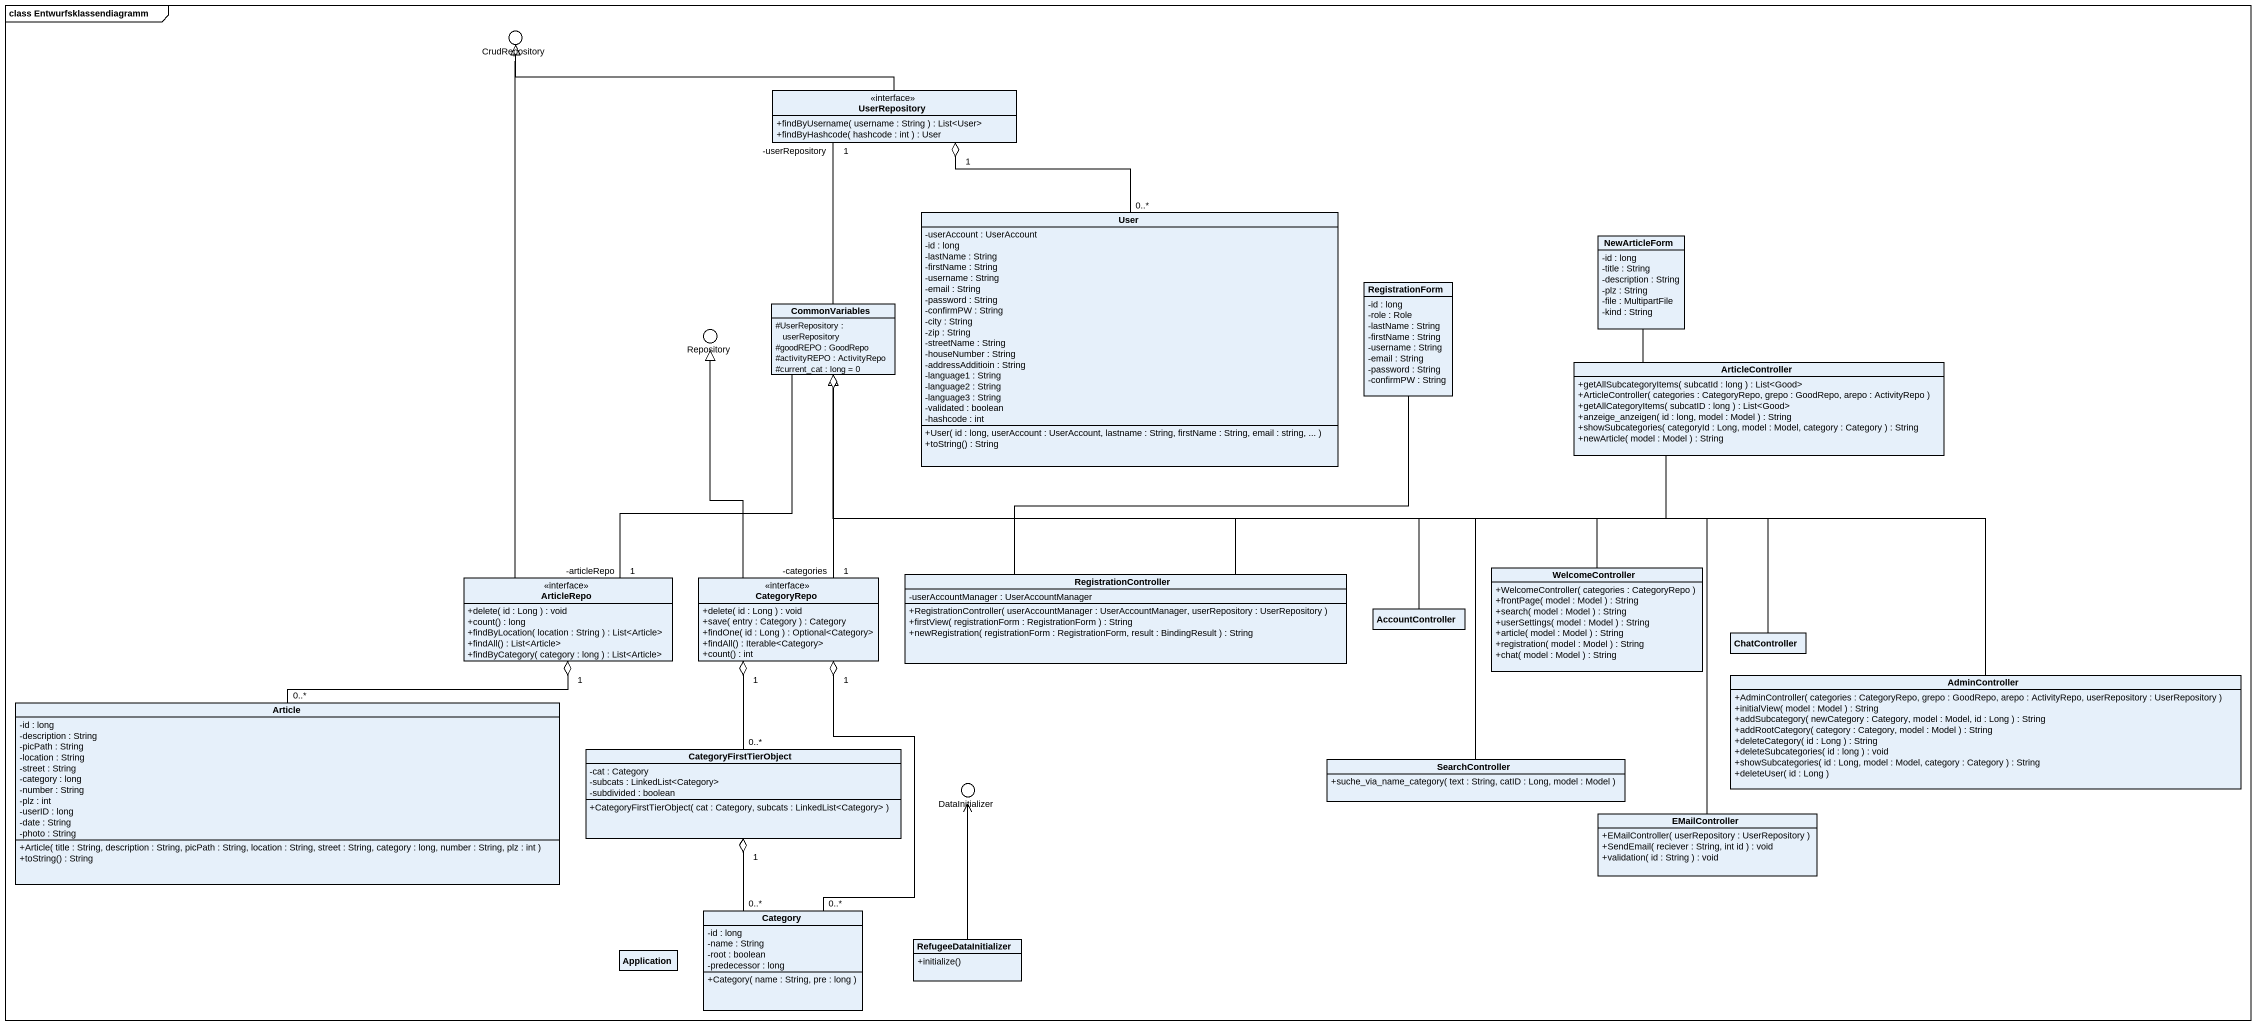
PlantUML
@startuml
mainframe class Entwurfsklassendiagramm
allowmixing
hide circle
hide empty members
skinparam classAttributeIconSize 0
() CrudRepository
interface UserRepository {
  +findByUsername( username : String ) : List<User>
  +findByHashcode( hashcode : int ) : User
}
class User {
  -userAccount : UserAccount
  -id : long
  -lastName : String
  -firstName : String
  -username : String
  -email : String
  -password : String
  -confirmPW : String
  -city : String
  -zip : String
  -streetName : String
  -houseNumber : String
  -addressAdditioin : String
  -language1 : String
  -language2 : String
  -language3 : String
  -validated : boolean
  -hashcode : int
  +User( id : long, userAccount : UserAccount, lastname : String, firstName : String, email : string, ... )
  +toString() : String
}
class NewArticleForm {
  -id : long
  -title : String
  -description : String
  -plz : String
  -file : MultipartFile
  -kind : String
}
class CommonVariables {
  #UserRepository : userRepository
  #goodREPO : GoodRepo
  #activityREPO : ActivityRepo
  #current_cat : long = 0
}
class RegistrationForm {
  -id : long
  -role : Role
  -lastName : String
  -firstName : String
  -username : String
  -email : String
  -password : String
  -confirmPW : String
}
() Repository
class ArticleController {
  +getAllSubcategoryItems( subcatId : long ) : List<Good>
  +ArticleController( categories : CategoryRepo, grepo : GoodRepo, arepo : ActivityRepo )
  +getAllCategoryItems( subcatID : long ) : List<Good>
  +anzeige_anzeigen( id : long, model : Model ) : String
  +showSubcategories( categoryId : Long, model : Model, category : Category ) : String
  +newArticle( model : Model ) : String
}
interface ArticleRepo {
  +delete( id : Long ) : void
  +count() : long
  +findByLocation( location : String ) : List<Article>
  +findAll() : List<Article>
  +findByCategory( category : long ) : List<Article>
}
interface CategoryRepo {
  +delete( id : Long ) : void
  +save( entry : Category ) : Category
  +findOne( id : Long ) : Optional<Category>
  +findAll() : Iterable<Category>
  +count() : int
}
class RegistrationController {
  -userAccountManager : UserAccountManager
  +RegistrationController( userAccountManager : UserAccountManager, userRepository : UserRepository )
  +firstView( registrationForm : RegistrationForm ) : String
  +newRegistration( registrationForm : RegistrationForm, result : BindingResult ) : String
}
class WelcomeController {
  +WelcomeController( categories : CategoryRepo )
  +frontPage( model : Model ) : String
  +search( model : Model ) : String
  +userSettings( model : Model ) : String
  +article( model : Model ) : String
  +registration( model : Model ) : String
  +chat( model : Model ) : String
}
class AccountController
class ChatController
class AdminController {
  +AdminController( categories : CategoryRepo, grepo : GoodRepo, arepo : ActivityRepo, userRepository : UserRepository )
  +initialView( model : Model ) : String
  +addSubcategory( newCategory : Category, model : Model, id : Long ) : String
  +addRootCategory( category : Category, model : Model ) : String
  +deleteCategory( id : Long ) : String
  +deleteSubcategories( id : long ) : void
  +showSubcategories( id : Long, model : Model, category : Category ) : String
  +deleteUser( id : Long )
}
class Article {
  -id : long
  -description : String
  -picPath : String
  -location : String
  -street : String
  -category : long
  -number : String
  -plz : int
  -userID : long
  -date : String
  -photo : String
  +Article( title : String, description : String, picPath : String, location : String, street : String, category : long, number : String, plz : int )
  +toString() : String
}
class CategoryFirstTierObject {
  -cat : Category
  -subcats : LinkedList<Category>
  -subdivided : boolean
  +CategoryFirstTierObject( cat : Category, subcats : LinkedList<Category> )
}
class SearchController {
  +suche_via_name_category( text : String, catID : Long, model : Model )
}
() DataInitializer
class EMailController {
  +EMailController( userRepository : UserRepository )
  +SendEmail( reciever : String, int id ) : void
  +validation( id : String ) : void
}
class Category {
  -id : long
  -name : String
  -root : boolean
  -predecessor : long
  +Category( name : String, pre : long )
}
class Application
class RefugeeDataInitializer {
  +initialize()
}
UserRepository -left-|> CrudRepository
UserRepository "1" o-- "0..*" User
CommonVariables -up- "1\n-userRepository" UserRepository
CommonVariables o-- "-categories\n1" CategoryRepo
ArticleController -up- NewArticleForm
ArticleController -left-|> CommonVariables
ArticleRepo -up-|> CrudRepository
ArticleRepo "1\n-articleRepo" -up- CommonVariables
ArticleRepo "1" o-- "0..*" Article
CategoryRepo -up-|> Repository
CategoryRepo "1" o-- "0..*" CategoryFirstTierObject
CategoryRepo "1" o-- "0..*" Category
RegistrationController -up-|> CommonVariables
RegistrationController -up- RegistrationForm
WelcomeController -left-|> CommonVariables
AccountController -left-|> CommonVariables
ChatController -left-|> CommonVariables
AdminController -left-|> CommonVariables
CategoryFirstTierObject "1" o-- "0..*" Category
SearchController -up-|> CommonVariables
EMailController -left-|> CommonVariables
RefugeeDataInitializer -up-> DataInitializer
@enduml
